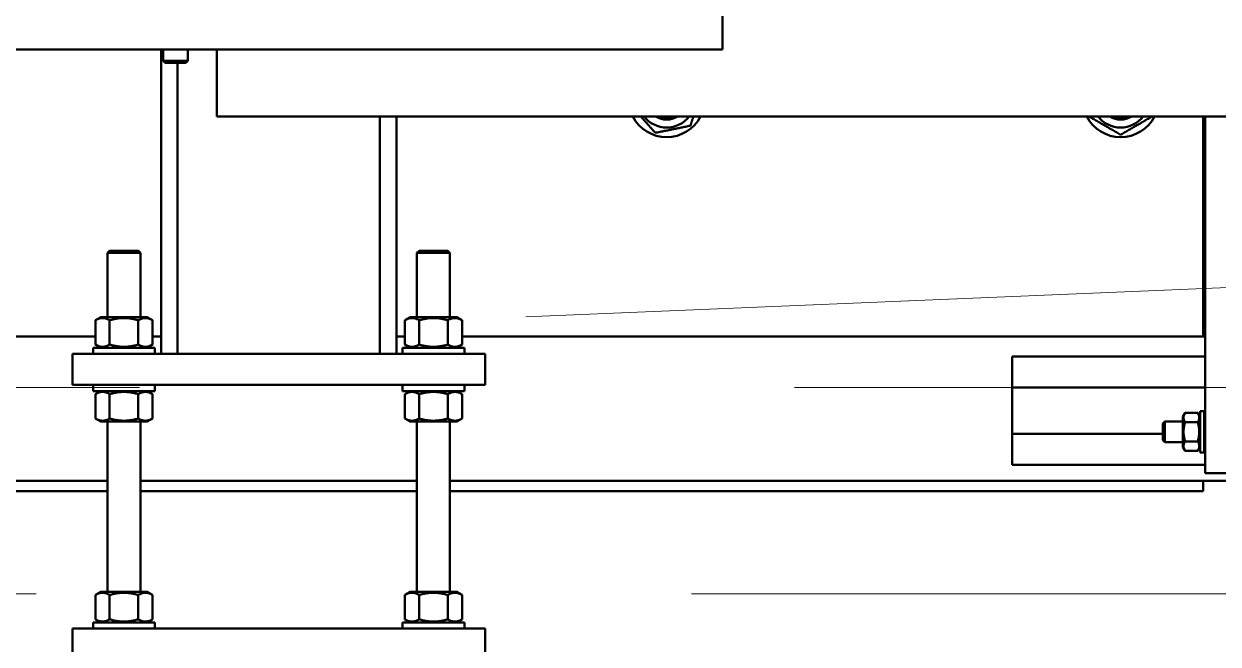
# Model space of a CAD drawing. Header units: metres. Extents: x -9802 to 773, y -8579 to 5125.
# Drawn here: x -4000.5 to -3942.7, y -1743.3 to -1713.3 of the extents above; entities that cross this region are included whole.
import ezdxf

# ---------------------------------------------------------------- set-up
doc = ezdxf.new("R2010")
doc.units = ezdxf.units.M
doc.header["$MEASUREMENT"] = 0
doc.linetypes.add('HIDDEN', pattern=[9.525, 6.35, -3.175])
doc.layers.get('0').update_dxf_attribs({"color": 30, "lineweight": 0})
doc.layers.add('shaft', color=3, linetype='Continuous', lineweight=20)
doc.layers.add('SSN_Lift-AM_0', color=7, linetype='Continuous', lineweight=50)

# ---------------------------------------------------------------- blocks, each defined once
blk = doc.blocks.new('Lift_20-024-10000')
at = {"layer": 'SSN_Lift-AM_0'}
for p, q in [((-1037.5, 1635), (-1037.5, 1650)), ((-837.5, 1635), (-837.5, 1650)), ((-837.5, 1635), (-1037.5, 1635)), ((-1027.5, 1635), (-1027.5, 1632)), ((-997.5, 1635), (-997.5, 1632)), ((-877.5, 1635), (-877.5, 1632)), ((-847.5, 1635), (-847.5, 1632)), ((-997.5, 1632), (-1027.5, 1632)), ((-1023.75, 1632), (-1026.36, 1630.5)), ((-1026.36, 1618.7), (-1026.36, 1630.5)), ((-1019.43, 1618.7), (-1019.43, 1630.5)), ((-1005.57, 1618.7), (-1005.57, 1630.5)), ((-1001.25, 1632), (-998.64, 1630.5)), ((-998.64, 1618.7), (-998.64, 1630.5)), ((-847.5, 1632), (-877.5, 1632)), ((-873.75, 1632), (-876.36, 1630.5)), ((-876.36, 1618.7), (-876.36, 1630.5)), ((-869.43, 1618.7), (-869.43, 1630.5)), ((-855.57, 1618.7), (-855.57, 1630.5)), ((-851.25, 1632), (-848.64, 1630.5)), ((-848.64, 1618.7), (-848.64, 1630.5)), ((-1023.75, 1617.2), (-1026.36, 1618.7)), ((-1023.75, 1617.2), (-1001.25, 1617.2)), ((-1020.5, 1617.2), (-1020.5, 1534.7)), ((-1004.5, 1617.2), (-1004.5, 1534.7)), ((-1001.25, 1617.2), (-998.64, 1618.7)), ((-873.75, 1617.2), (-876.36, 1618.7)), ((-873.75, 1617.2), (-851.25, 1617.2)), ((-870.5, 1617.2), (-870.5, 1534.7)), ((-854.5, 1617.2), (-854.5, 1534.7)), ((-851.25, 1617.2), (-848.64, 1618.7)), ((-1391.5, 1563.4), (-1020.5, 1563.4)), ((-1219.5, 1568.4), (-1020.5, 1568.4)), ((-1004.5, 1568.4), (-870.5, 1568.4)), ((-1004.5, 1563.4), (-870.5, 1563.4)), ((-854.5, 1568.4), (-489.5, 1568.4)), ((-854.5, 1563.4), (854.5, 1563.4)), ((-489.5, 1568.4), (-489.5, 1563.4)), ((-488.5, 1386.9), (-488.5, 1559.65)), ((-474.3, 1559.65), (-488.5, 1559.65)), ((-582, 1555.65), (-582, 1540.65)), ((-488.5, 1555.65), (-582, 1555.65)), ((-499.4, 1546.95), (-498.28, 1548.89)), ((-499.4, 1546.95), (-499.4, 1532.35)), ((-498.28, 1548.89), (-492.12, 1548.89)), ((-491, 1546.95), (-492.12, 1548.89)), ((-491, 1549.65), (-491, 1529.65)), ((-491, 1549.65), (-489, 1549.65)), ((-489, 1549.65), (-489, 1529.65)), ((-489, 1546.65), (-488.5, 1546.65)), ((-582, 1540.65), (-582, 1518.15)), ((-509, 1540.65), (-582, 1540.65)), ((-509, 1543.65), (-508, 1544.65)), ((-509, 1535.65), (-509, 1543.65)), ((-508, 1544.65), (-508, 1534.65)), ((-499.4, 1544.65), (-508, 1544.65)), ((-498.28, 1544.27), (-492.12, 1544.27)), ((-1023.75, 1534.7), (-1026.36, 1533.2)), ((-1001.25, 1534.7), (-1023.75, 1534.7)), ((-1001.25, 1534.7), (-998.64, 1533.2)), ((-873.75, 1534.7), (-876.36, 1533.2)), ((-851.25, 1534.7), (-873.75, 1534.7)), ((-851.25, 1534.7), (-848.64, 1533.2)), ((-509, 1535.65), (-508, 1534.65)), ((-499.4, 1534.65), (-508, 1534.65)), ((-498.28, 1535.03), (-492.12, 1535.03)), ((-1026.36, 1533.2), (-1026.36, 1521.4)), ((-1019.43, 1533.2), (-1019.43, 1521.4)), ((-1005.57, 1533.2), (-1005.57, 1521.4)), ((-998.64, 1533.2), (-998.64, 1521.4)), ((-876.36, 1533.2), (-876.36, 1521.4)), ((-869.43, 1533.2), (-869.43, 1521.4)), ((-855.57, 1533.2), (-855.57, 1521.4)), ((-848.64, 1533.2), (-848.64, 1521.4)), ((-499.4, 1532.35), (-498.28, 1530.41)), ((-498.28, 1530.41), (-492.12, 1530.41)), ((-491, 1532.35), (-492.12, 1530.41)), ((-491, 1529.65), (-489, 1529.65)), ((-489, 1532.65), (-488.5, 1532.65)), ((-1037.5, 1516.9), (-837.5, 1516.9)), ((-1037.5, 1516.9), (-1037.5, 1501.9)), ((-1027.5, 1519.9), (-997.5, 1519.9)), ((-1027.5, 1516.9), (-1027.5, 1519.9)), ((-1023.75, 1519.9), (-1026.36, 1521.4)), ((-1001.25, 1519.9), (-998.64, 1521.4)), ((-997.5, 1516.9), (-997.5, 1519.9)), ((-877.5, 1519.9), (-847.5, 1519.9)), ((-877.5, 1516.9), (-877.5, 1519.9)), ((-873.75, 1519.9), (-876.36, 1521.4)), ((-851.25, 1519.9), (-848.64, 1521.4)), ((-847.5, 1516.9), (-847.5, 1519.9)), ((-837.5, 1516.9), (-837.5, 1501.9)), ((-582, 1518.15), (-582, 1503.15)), ((-488.5, 1518.15), (-582, 1518.15)), ((-1037.5, 1501.9), (-837.5, 1501.9)), ((-1027.5, 1501.9), (-1027.5, 1498.9)), ((-997.5, 1501.9), (-997.5, 1498.9)), ((-994.5, 1354.4), (-994.5, 1501.9)), ((-986.5, 1360.9), (-986.5, 1501.9)), ((-888.5, 1386.9), (-888.5, 1501.9)), ((-880.5, 1386.9), (-880.5, 1501.9)), ((-877.5, 1501.9), (-877.5, 1498.9)), ((-847.5, 1501.9), (-847.5, 1498.9)), ((-488.5, 1503.15), (-582, 1503.15)), ((-1257.5, 1493.4), (-1026.36, 1493.4)), ((-997.5, 1498.9), (-1027.5, 1498.9)), ((-1023.75, 1498.9), (-1026.36, 1497.4)), ((-1026.36, 1485.6), (-1026.36, 1497.4)), ((-1019.43, 1485.6), (-1019.43, 1497.4)), ((-1005.57, 1485.6), (-1005.57, 1497.4)), ((-1001.25, 1498.9), (-998.64, 1497.4)), ((-998.64, 1485.6), (-998.64, 1497.4)), ((-998.64, 1493.4), (-994.5, 1493.4)), ((-880.5, 1493.4), (-876.36, 1493.4)), ((-847.5, 1498.9), (-877.5, 1498.9)), ((-873.75, 1498.9), (-876.36, 1497.4)), ((-876.36, 1485.6), (-876.36, 1497.4)), ((-869.43, 1485.6), (-869.43, 1497.4)), ((-855.57, 1485.6), (-855.57, 1497.4)), ((-851.25, 1498.9), (-848.64, 1497.4)), ((-848.64, 1485.6), (-848.64, 1497.4)), ((-848.64, 1493.4), (-488.5, 1493.4)), ((-489.5, 1493.4), (-489.5, 1386.9)), ((-1023.75, 1484.1), (-1026.36, 1485.6)), ((-1023.75, 1484.1), (-1001.25, 1484.1)), ((-1020.5, 1484.1), (-1020.5, 1452.9)), ((-1004.5, 1484.1), (-1004.5, 1452.9)), ((-1001.25, 1484.1), (-998.64, 1485.6)), ((-873.75, 1484.1), (-876.36, 1485.6)), ((-873.75, 1484.1), (-851.25, 1484.1)), ((-870.5, 1484.1), (-870.5, 1452.9)), ((-854.5, 1484.1), (-854.5, 1452.9)), ((-851.25, 1484.1), (-848.64, 1485.6)), ((-1020.5, 1452.9), (-1004.5, 1452.9)), ((-1019.5, 1451.9), (-1020.5, 1452.9)), ((-1005.5, 1451.9), (-1004.5, 1452.9)), ((-870.5, 1452.9), (-854.5, 1452.9)), ((-869.5, 1451.9), (-870.5, 1452.9)), ((-855.5, 1451.9), (-854.5, 1452.9)), ((-1005.5, 1451.9), (-1019.5, 1451.9)), ((-855.5, 1451.9), (-869.5, 1451.9)), ((-967.5, 1354.4), (-967.5, 1386.9)), ((-967.5, 1386.9), (-418, 1386.9)), ((-992.5, 1360.9), (-993.5, 1359.9)), ((-992.5, 1360.9), (-982.5, 1360.9)), ((-982.5, 1360.9), (-981.5, 1359.9)), ((-1067.5, 1354.4), (-722.5, 1354.4)), ((-981.5, 1359.9), (-993.5, 1359.9)), ((-993.5, 1354.4), (-993.5, 1359.9)), ((-981.5, 1354.4), (-981.5, 1359.9)), ((-722.5, 1354.4), (-722.5, 1274.4))]:
    blk.add_line(p, q, dxfattribs=at)
for centre, radius, start, end in [((-749.5, 1378.4), 18.5, 27.35223, 152.64777), ((-529.5, 1378.4), 18.5, 27.35223, 152.64777), ((-749.5, 1378.4), 13.85, 37.85886, 142.14114), ((-529.5, 1378.4), 13.85, 37.85886, 142.14114), ((-749.5, 1378.4), 10, 58.21015, 121.78985), ((-749.5, 1378.4), 10, 58.21167, 121.78833), ((-749.5, 1378.4), 9, 70.81186, 109.18814), ((-529.5, 1378.4), 10, 58.21015, 121.78985), ((-529.5, 1378.4), 10, 58.21167, 121.78833), ((-529.5, 1378.4), 9, 70.81186, 109.18814)]:
    blk.add_arc(centre, radius, start, end, dxfattribs=at)
for points, weights in [([(-1019.43, 1630.5), (-1022.89, 1632.5), (-1026.36, 1630.5)], [1, 1.15470053838, 1]), ([(-1005.57, 1630.5), (-1012.5, 1632.5), (-1019.43, 1630.5)], [1, 1.15470053838, 1]), ([(-998.64, 1630.5), (-1002.11, 1632.5), (-1005.57, 1630.5)], [1, 1.15470053838, 1]), ([(-869.43, 1630.5), (-872.89, 1632.5), (-876.36, 1630.5)], [1, 1.15470053838, 1]), ([(-855.57, 1630.5), (-862.5, 1632.5), (-869.43, 1630.5)], [1, 1.15470053838, 1]), ([(-848.64, 1630.5), (-852.11, 1632.5), (-855.57, 1630.5)], [1, 1.15470053838, 1]), ([(-1026.36, 1618.7), (-1022.89, 1616.7), (-1019.43, 1618.7)], [1, 1.15470053838, 1]), ([(-1019.43, 1618.7), (-1012.5, 1616.7), (-1005.57, 1618.7)], [1, 1.15470053838, 1]), ([(-1005.57, 1618.7), (-1002.11, 1616.7), (-998.64, 1618.7)], [1, 1.15470053838, 1]), ([(-876.36, 1618.7), (-872.89, 1616.7), (-869.43, 1618.7)], [1, 1.15470053838, 1]), ([(-869.43, 1618.7), (-862.5, 1616.7), (-855.57, 1618.7)], [1, 1.15470053838, 1]), ([(-855.57, 1618.7), (-852.11, 1616.7), (-848.64, 1618.7)], [1, 1.15470053838, 1]), ([(-498.28, 1548.89), (-499.61, 1546.58), (-498.28, 1544.27)], [1, 1.15470053838, 1]), ([(-492.12, 1544.27), (-490.79, 1546.58), (-492.12, 1548.89)], [1, 1.15470053838, 1]), ([(-498.28, 1544.27), (-499.61, 1539.65), (-498.28, 1535.03)], [1, 1.15470053838, 1]), ([(-492.12, 1535.03), (-490.79, 1539.65), (-492.12, 1544.27)], [1, 1.15470053838, 1]), ([(-1019.43, 1533.2), (-1022.89, 1535.2), (-1026.36, 1533.2)], [1, 1.15470053838, 1]), ([(-1005.57, 1533.2), (-1012.5, 1535.2), (-1019.43, 1533.2)], [1, 1.15470053838, 1]), ([(-998.64, 1533.2), (-1002.11, 1535.2), (-1005.57, 1533.2)], [1, 1.15470053838, 1]), ([(-869.43, 1533.2), (-872.89, 1535.2), (-876.36, 1533.2)], [1, 1.15470053838, 1]), ([(-855.57, 1533.2), (-862.5, 1535.2), (-869.43, 1533.2)], [1, 1.15470053838, 1]), ([(-848.64, 1533.2), (-852.11, 1535.2), (-855.57, 1533.2)], [1, 1.15470053838, 1]), ([(-498.28, 1535.03), (-499.61, 1532.72), (-498.28, 1530.41)], [1, 1.15470053838, 1]), ([(-492.12, 1530.41), (-490.79, 1532.72), (-492.12, 1535.03)], [1, 1.15470053838, 1]), ([(-1026.36, 1521.4), (-1022.89, 1519.4), (-1019.43, 1521.4)], [1, 1.15470053838, 1]), ([(-1019.43, 1521.4), (-1012.5, 1519.4), (-1005.57, 1521.4)], [1, 1.15470053838, 1]), ([(-1005.57, 1521.4), (-1002.11, 1519.4), (-998.64, 1521.4)], [1, 1.15470053838, 1]), ([(-876.36, 1521.4), (-872.89, 1519.4), (-869.43, 1521.4)], [1, 1.15470053838, 1]), ([(-869.43, 1521.4), (-862.5, 1519.4), (-855.57, 1521.4)], [1, 1.15470053838, 1]), ([(-855.57, 1521.4), (-852.11, 1519.4), (-848.64, 1521.4)], [1, 1.15470053838, 1]), ([(-1019.43, 1497.4), (-1022.89, 1499.4), (-1026.36, 1497.4)], [1, 1.15470053838, 1]), ([(-1005.57, 1497.4), (-1012.5, 1499.4), (-1019.43, 1497.4)], [1, 1.15470053838, 1]), ([(-998.64, 1497.4), (-1002.11, 1499.4), (-1005.57, 1497.4)], [1, 1.15470053838, 1]), ([(-869.43, 1497.4), (-872.89, 1499.4), (-876.36, 1497.4)], [1, 1.15470053838, 1]), ([(-855.57, 1497.4), (-862.5, 1499.4), (-869.43, 1497.4)], [1, 1.15470053838, 1]), ([(-848.64, 1497.4), (-852.11, 1499.4), (-855.57, 1497.4)], [1, 1.15470053838, 1]), ([(-1026.36, 1485.6), (-1022.89, 1483.6), (-1019.43, 1485.6)], [1, 1.15470053838, 1]), ([(-1019.43, 1485.6), (-1012.5, 1483.6), (-1005.57, 1485.6)], [1, 1.15470053838, 1]), ([(-1005.57, 1485.6), (-1002.11, 1483.6), (-998.64, 1485.6)], [1, 1.15470053838, 1]), ([(-876.36, 1485.6), (-872.89, 1483.6), (-869.43, 1485.6)], [1, 1.15470053838, 1]), ([(-869.43, 1485.6), (-862.5, 1483.6), (-855.57, 1485.6)], [1, 1.15470053838, 1]), ([(-855.57, 1485.6), (-852.11, 1483.6), (-848.64, 1485.6)], [1, 1.15470053838, 1]), ([(-762.01, 1386.9), (-758.74, 1390.6), (-754.99, 1394.83)], [1.07292420899, 1.09585315946, 1]), ([(-754.99, 1394.83), (-746.5, 1393.1), (-738.02, 1391.37)], [1, 1.15470053838, 1]), ([(-544.5, 1387.06), (-537, 1391.39), (-529.5, 1395.72)], [1, 1.15470053838, 1]), ([(-529.5, 1395.72), (-522, 1391.39), (-514.5, 1387.06)], [1, 1.15470053838, 1]), ([(-738.02, 1391.37), (-737.23, 1389.01), (-736.52, 1386.9)], [1, 1.03996304047, 1.05927916374]), ([(-544.5, 1386.9), (-544.5, 1386.98), (-544.5, 1387.06)], [1.00246793136, 1.00124396861, 1]), ([(-514.5, 1387.06), (-514.5, 1386.98), (-514.5, 1386.9)], [1, 1.00124396861, 1.00246793136])]:
    blk.add_rational_spline(points, weights, degree=2, dxfattribs=at)
blk = doc.blocks.new('A$C4EFB1426')
at = {"layer": 'SSN_Lift-AM_0', "xscale": -0.9999999999999999, "rotation": 180}
blk.add_blockref('Lift_20-024-10000', (1959.12, -1215.47), dxfattribs=at)

msp = doc.modelspace()

# ---------------------------------------------------------------- linework, layer by layer
at = {"layer": 'shaft', "linetype": 'HIDDEN', "ltscale": 10, "transparency": 33554687}
msp.add_lwpolyline([(-3698.435, -1175.879), (-4063.435, -1175.879), (-4063.435, -1740.879), (-3698.435, -1740.879)], close=True, dxfattribs=at)
msp.add_lwpolyline([(-4058.435, -1730.879), (-3708.435, -1730.879), (-3708.435, -1180.879), (-3722.435, -1716.879), (-4058.435, -1730.879)], dxfattribs=at)

# ---------------------------------------------------------------- block references
at = {"xscale": 0.1, "yscale": 0.1, "zscale": 0.1}
msp.add_blockref('A$C4EFB1426', (-4090.347, -1457.513), dxfattribs=at)

doc.saveas('drawing.dxf')
